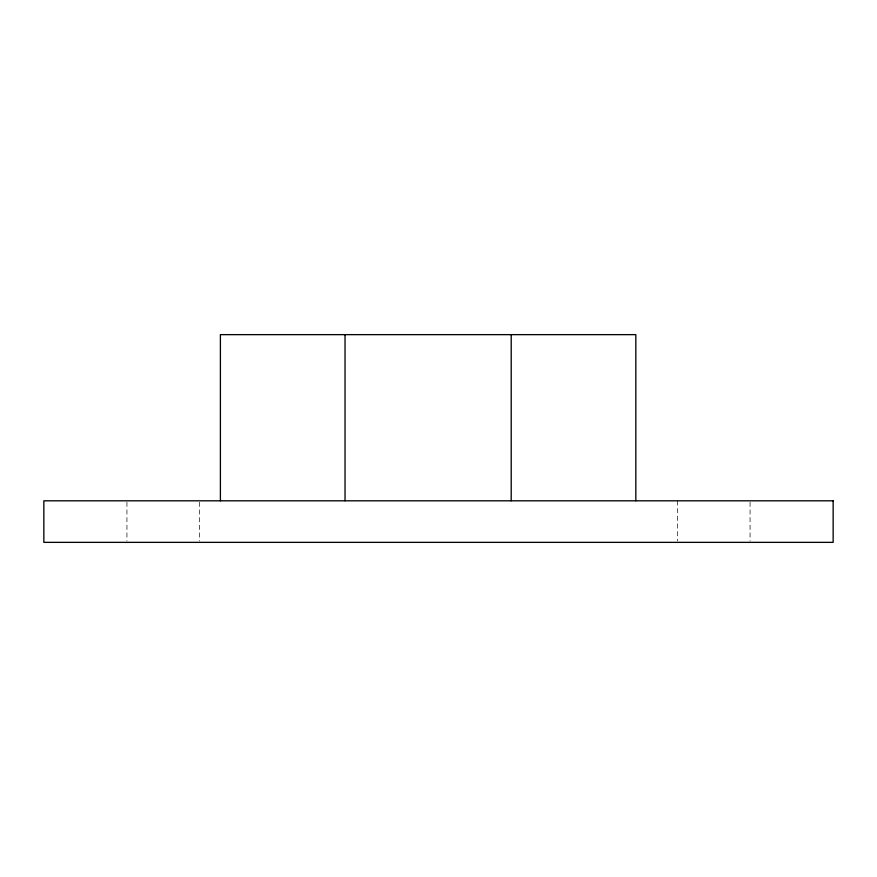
<?xml version="1.0" encoding="UTF-8"?>
<svg xmlns="http://www.w3.org/2000/svg" width="877" height="877" viewBox="0 0 877 877"><rect width="100%" height="100%" fill="white"/><g stroke="black" fill="none" stroke-linecap="round" stroke-linejoin="round"><path stroke-width="0.66" stroke-dasharray="4.38 3.29" d="M750.065 502.148L750.065 541.01M677.362 500.811L677.362 541.01M199.638 502.148L199.638 541.01M126.935 502.148L126.935 541.01"/><path stroke-width="1.32" d="M635.825 500.811L635.825 334.641L220.401 334.641L220.401 500.811M511.203 334.641L511.203 500.811M345.034 334.641L345.034 500.811M833.15 500.811L43.85 500.811L43.85 542.359L833.15 542.359L833.15 500.811"/></g></svg>
